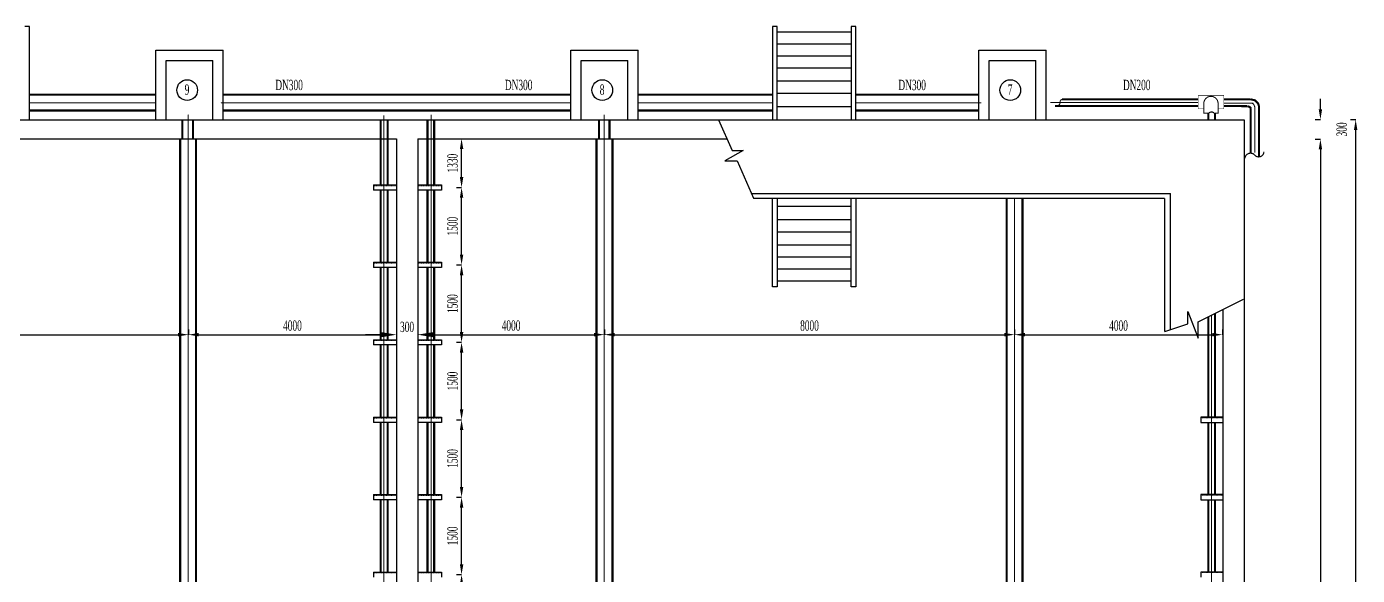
# Model space of a CAD drawing. Header units: millimetres. Extents: x -702765 to 835888, y -645289 to 262.
# Drawn here: x 552862 to 578626, y -372442 to -361810 of the extents above; entities that cross this region are included whole.
import ezdxf
from ezdxf.enums import TextEntityAlignment as Align

# ---------------------------------------------------------------- set-up
doc = ezdxf.new("R2010")
doc.units = ezdxf.units.MM
doc.header["$LTSCALE"] = 0.01
for name, pattern in [('CENTER', [2, 1.25, -0.25, 0.25, -0.25]), ('DASHED', [19.05, 12.7, -6.35]), ('HIDDEN', [9.525, 6.35, -3.175])]:
    doc.linetypes.add(name, pattern=pattern)
doc.layers.add('duong tam', color=6, linetype='CENTER', lineweight=9)
doc.layers.add('HACTH', color=9, linetype='Continuous')
doc.styles.add('TUYEN', font='vntimeh.shx', dxfattribs={"width": 0.6, "height": 200})
doc.dimstyles.new('D2', dxfattribs={"dimtxt": 200, "dimasz": 300, "dimexe": 0.18, "dimexo": 6.25, "dimgap": 50, "dimtad": 1, "dimdec": 0, "dimzin": 12, "dimdsep": 46, "dimtxsty": 'TUYEN', "dimcen": 0.09, "dimdle": 80, "dimclrd": 1, "dimclre": 1, "dimclrt": 2, "dimadec": 0, "dimazin": 0, "dimtfac": 0.000899191, "dimtdec": 0, "dimtofl": 0, "dimtmove": 2, "dimatfit": 3, "dimfxl": 0, "dimtolj": 1, "dimtzin": 12, "dimarcsym": 0})

# ---------------------------------------------------------------- blocks, each defined once
blk = doc.blocks.new('*D303')
at = {"layer": 'Defpoints', "color": 0, "linetype": 'Continuous'}
for p in [(548036, -367498), (555996, -367498), (555996, -367779)]:
    blk.add_point(p, dxfattribs=at)
at = {"layer": 'HACTH', "color": 1, "linetype": 'ByBlock', "lineweight": -2}
for p, q in [((548036, -367679), (548036, -367779)), ((548236, -367779), (555796, -367779)), ((555996, -367679), (555996, -367779))]:
    blk.add_line(p, q, dxfattribs=at)
at = {"layer": 'HACTH', "color": 1, "linetype": 'Continuous'}
for points in [[(548236, -367745), (548236, -367812), (548036, -367779)], [(555796, -367745), (555796, -367812), (555996, -367779)]]:
    blk.add_solid(points, dxfattribs=at)
at = {"layer": 'HACTH', "color": 2, "linetype": 'Continuous', "insert": (552016, -367604), "char_height": 200, "attachment_point": 5, "style": 'TUYEN'}
blk.add_mtext('\\A1;8000', dxfattribs=at)
blk = doc.blocks.new('*D304')
at = {"layer": 'Defpoints', "color": 0, "linetype": 'Continuous'}
for p in [(555996, -367535), (560022, -367535), (560022, -367779)]:
    blk.add_point(p, dxfattribs=at)
at = {"layer": 'HACTH', "color": 1, "linetype": 'ByBlock', "lineweight": -2}
for p, q in [((555996, -367679), (555996, -367779)), ((556196, -367779), (559822, -367779)), ((560022, -367679), (560022, -367779))]:
    blk.add_line(p, q, dxfattribs=at)
at = {"layer": 'HACTH', "color": 1, "linetype": 'Continuous'}
for points in [[(556196, -367745), (556196, -367812), (555996, -367779)], [(559822, -367745), (559822, -367812), (560022, -367779)]]:
    blk.add_solid(points, dxfattribs=at)
at = {"layer": 'HACTH', "color": 2, "linetype": 'Continuous', "insert": (558009, -367604), "char_height": 200, "attachment_point": 5, "style": 'TUYEN'}
blk.add_mtext('\\A1;4000 ', dxfattribs=at)
blk = doc.blocks.new('*D305')
at = {"color": 1, "lineweight": -2}
for p, q in [((560022, -367579), (560022, -367779)), ((560434, -367579), (560434, -367779)), ((559722, -367779), (559422, -367779)), ((560734, -367779), (561034, -367779))]:
    blk.add_line(p, q, dxfattribs=at)
at = {"color": 1}
for points in [[(559722, -367729), (559722, -367829), (560022, -367779)], [(560734, -367729), (560734, -367829), (560434, -367779)]]:
    blk.add_solid(points, dxfattribs=at)
at = {"layer": 'Defpoints', "color": 0}
for p in [(560022, -367573), (560434, -367573), (560434, -367779)]:
    blk.add_point(p, dxfattribs=at)
at = {"color": 2, "insert": (560228, -367629), "char_height": 200, "attachment_point": 5, "style": 'TUYEN'}
blk.add_mtext('\\A1;300', dxfattribs=at)
blk = doc.blocks.new('*D306')
at = {"layer": 'Defpoints', "color": 0, "linetype": 'Continuous'}
for p in [(560434, -367591), (564048, -367591), (564048, -367779)]:
    blk.add_point(p, dxfattribs=at)
at = {"layer": 'HACTH', "color": 1, "linetype": 'ByBlock', "lineweight": -2}
for p, q in [((560434, -367679), (560434, -367779)), ((560634, -367779), (563848, -367779)), ((564048, -367679), (564048, -367779))]:
    blk.add_line(p, q, dxfattribs=at)
at = {"layer": 'HACTH', "color": 1, "linetype": 'Continuous'}
for points in [[(560634, -367745), (560634, -367812), (560434, -367779)], [(563848, -367745), (563848, -367812), (564048, -367779)]]:
    blk.add_solid(points, dxfattribs=at)
at = {"layer": 'HACTH', "color": 2, "linetype": 'Continuous', "insert": (562241, -367604), "char_height": 200, "attachment_point": 5, "style": 'TUYEN'}
blk.add_mtext('\\A1;4000', dxfattribs=at)
blk = doc.blocks.new('*D307')
at = {"layer": 'Defpoints', "color": 0, "linetype": 'Continuous'}
for p in [(564048, -367479), (571989, -367479), (571989, -367779)]:
    blk.add_point(p, dxfattribs=at)
at = {"layer": 'HACTH', "color": 1, "linetype": 'ByBlock', "lineweight": -2}
for p, q in [((564048, -367679), (564048, -367779)), ((564248, -367779), (571789, -367779)), ((571989, -367679), (571989, -367779))]:
    blk.add_line(p, q, dxfattribs=at)
at = {"layer": 'HACTH', "color": 1, "linetype": 'Continuous'}
for points in [[(564248, -367745), (564248, -367812), (564048, -367779)], [(571789, -367745), (571789, -367812), (571989, -367779)]]:
    blk.add_solid(points, dxfattribs=at)
at = {"layer": 'HACTH', "color": 2, "linetype": 'Continuous', "insert": (568019, -367604), "char_height": 200, "attachment_point": 5, "style": 'TUYEN'}
blk.add_mtext('\\A1;8000', dxfattribs=at)
blk = doc.blocks.new('*D308')
at = {"layer": 'Defpoints', "color": 0, "linetype": 'Continuous'}
for p in [(571989, -367479), (576015, -367479), (576015, -367779)]:
    blk.add_point(p, dxfattribs=at)
at = {"layer": 'HACTH', "color": 1, "linetype": 'ByBlock', "lineweight": -2}
for p, q in [((571989, -367679), (571989, -367779)), ((572189, -367779), (575815, -367779)), ((576015, -367679), (576015, -367779))]:
    blk.add_line(p, q, dxfattribs=at)
at = {"layer": 'HACTH', "color": 1, "linetype": 'Continuous'}
for points in [[(572189, -367745), (572189, -367812), (571989, -367779)], [(575815, -367745), (575815, -367812), (576015, -367779)]]:
    blk.add_solid(points, dxfattribs=at)
at = {"layer": 'HACTH', "color": 2, "linetype": 'Continuous', "insert": (574002, -367604), "char_height": 200, "attachment_point": 5, "style": 'TUYEN'}
blk.add_mtext('\\A1;4000', dxfattribs=at)
blk = doc.blocks.new('*D316')
at = {"layer": 'Defpoints', "color": 0, "linetype": 'Continuous'}
for p in [(577430, -363613), (577450, -363991), (577910, -363991)]:
    blk.add_point(p, dxfattribs=at)
at = {"layer": 'HACTH', "color": 1, "linetype": 'ByBlock', "lineweight": -2}
for p, q in [((577910, -363413), (577910, -363213)), ((577810, -363613), (577910, -363613)), ((577810, -363991), (577910, -363991)), ((577910, -364191), (577910, -364391))]:
    blk.add_line(p, q, dxfattribs=at)
at = {"layer": 'HACTH', "color": 1, "linetype": 'Continuous'}
for points in [[(577877, -363413), (577943, -363413), (577910, -363613)], [(577877, -364191), (577943, -364191), (577910, -363991)]]:
    blk.add_solid(points, dxfattribs=at)
at = {"layer": 'HACTH', "color": 2, "linetype": 'Continuous', "insert": (578323, -363802), "char_height": 200, "attachment_point": 5, "rotation": 90, "style": 'TUYEN'}
blk.add_mtext('\\A1;300', dxfattribs=at)
blk = doc.blocks.new('*D317')
at = {"layer": 'Defpoints', "color": 0, "linetype": 'Continuous'}
for p in [(577450, -363991), (576924, -386120), (577910, -386120)]:
    blk.add_point(p, dxfattribs=at)
at = {"layer": 'HACTH', "color": 1, "linetype": 'ByBlock', "lineweight": -2}
for p, q in [((577810, -363991), (577910, -363991)), ((577910, -364191), (577910, -385920)), ((577810, -386120), (577910, -386120))]:
    blk.add_line(p, q, dxfattribs=at)
at = {"layer": 'HACTH', "color": 1, "linetype": 'Continuous'}
for points in [[(577877, -364191), (577943, -364191), (577910, -363991)], [(577877, -385920), (577943, -385920), (577910, -386120)]]:
    blk.add_solid(points, dxfattribs=at)
at = {"layer": 'HACTH', "color": 2, "linetype": 'Continuous', "insert": (577735, -375055), "char_height": 200, "attachment_point": 5, "rotation": 90, "style": 'TUYEN'}
blk.add_mtext('\\A1;24000', dxfattribs=at)
blk = doc.blocks.new('*D319')
at = {"layer": 'Defpoints', "color": 0, "linetype": 'Continuous'}
for p in [(577430, -363613), (577000, -386423), (578592, -386423)]:
    blk.add_point(p, dxfattribs=at)
at = {"layer": 'HACTH', "color": 1, "linetype": 'ByBlock', "lineweight": -2}
for p, q in [((578492, -363613), (578593, -363613)), ((578592, -363813), (578592, -386223)), ((578492, -386423), (578593, -386423))]:
    blk.add_line(p, q, dxfattribs=at)
at = {"layer": 'HACTH', "color": 1, "linetype": 'Continuous'}
for points in [[(578559, -363813), (578626, -363813), (578592, -363613)], [(578559, -386223), (578626, -386223), (578592, -386423)]]:
    blk.add_solid(points, dxfattribs=at)
at = {"layer": 'HACTH', "color": 2, "linetype": 'Continuous', "insert": (578417, -375018), "char_height": 200, "attachment_point": 5, "rotation": 90, "style": 'TUYEN'}
blk.add_mtext('\\A1;24600', dxfattribs=at)
blk = doc.blocks.new('*D330')
at = {"layer": 'Defpoints', "color": 0, "linetype": 'Continuous'}
for p in [(560896, -372427), (561283, -372427), (560896, -373927)]:
    blk.add_point(p, dxfattribs=at)
at = {"layer": 'HACTH', "color": 1, "linetype": 'ByBlock', "lineweight": -2}
for p, q in [((561183, -372427), (561283, -372427)), ((561283, -373727), (561283, -372627)), ((561183, -373927), (561283, -373927))]:
    blk.add_line(p, q, dxfattribs=at)
at = {"layer": 'HACTH', "color": 1, "linetype": 'Continuous'}
for points in [[(561250, -372627), (561317, -372627), (561283, -372427)], [(561250, -373727), (561317, -373727), (561283, -373927)]]:
    blk.add_solid(points, dxfattribs=at)
at = {"layer": 'HACTH', "color": 2, "linetype": 'Continuous', "insert": (561108, -373177), "char_height": 200, "attachment_point": 5, "rotation": 90, "style": 'TUYEN'}
blk.add_mtext('\\A1;1500', dxfattribs=at)
blk = doc.blocks.new('*D331')
at = {"layer": 'Defpoints', "color": 0, "linetype": 'Continuous'}
for p in [(560896, -370927), (561283, -370927), (560896, -372427)]:
    blk.add_point(p, dxfattribs=at)
at = {"layer": 'HACTH', "color": 1, "linetype": 'ByBlock', "lineweight": -2}
for p, q in [((561183, -370927), (561283, -370927)), ((561283, -372227), (561283, -371127)), ((561183, -372427), (561283, -372427))]:
    blk.add_line(p, q, dxfattribs=at)
at = {"layer": 'HACTH', "color": 1, "linetype": 'Continuous'}
for points in [[(561250, -371127), (561317, -371127), (561283, -370927)], [(561250, -372227), (561317, -372227), (561283, -372427)]]:
    blk.add_solid(points, dxfattribs=at)
at = {"layer": 'HACTH', "color": 2, "linetype": 'Continuous', "insert": (561108, -371677), "char_height": 200, "attachment_point": 5, "rotation": 90, "style": 'TUYEN'}
blk.add_mtext('\\A1;1500', dxfattribs=at)
blk = doc.blocks.new('*D332')
at = {"layer": 'Defpoints', "color": 0, "linetype": 'Continuous'}
for p in [(560896, -369427), (561283, -369427), (560896, -370927)]:
    blk.add_point(p, dxfattribs=at)
at = {"layer": 'HACTH', "color": 1, "linetype": 'ByBlock', "lineweight": -2}
for p, q in [((561183, -369427), (561283, -369427)), ((561283, -370727), (561283, -369627)), ((561183, -370927), (561283, -370927))]:
    blk.add_line(p, q, dxfattribs=at)
at = {"layer": 'HACTH', "color": 1, "linetype": 'Continuous'}
for points in [[(561250, -369627), (561317, -369627), (561283, -369427)], [(561250, -370727), (561317, -370727), (561283, -370927)]]:
    blk.add_solid(points, dxfattribs=at)
at = {"layer": 'HACTH', "color": 2, "linetype": 'Continuous', "insert": (561108, -370177), "char_height": 200, "attachment_point": 5, "rotation": 90, "style": 'TUYEN'}
blk.add_mtext('\\A1;1500', dxfattribs=at)
blk = doc.blocks.new('*D333')
at = {"layer": 'Defpoints', "color": 0, "linetype": 'Continuous'}
for p in [(560896, -367927), (561283, -367927), (560896, -369427)]:
    blk.add_point(p, dxfattribs=at)
at = {"layer": 'HACTH', "color": 1, "linetype": 'ByBlock', "lineweight": -2}
for p, q in [((561183, -367927), (561283, -367927)), ((561283, -369227), (561283, -368127)), ((561183, -369427), (561283, -369427))]:
    blk.add_line(p, q, dxfattribs=at)
at = {"layer": 'HACTH', "color": 1, "linetype": 'Continuous'}
for points in [[(561250, -368127), (561317, -368127), (561283, -367927)], [(561250, -369227), (561317, -369227), (561283, -369427)]]:
    blk.add_solid(points, dxfattribs=at)
at = {"layer": 'HACTH', "color": 2, "linetype": 'Continuous', "insert": (561108, -368677), "char_height": 200, "attachment_point": 5, "rotation": 90, "style": 'TUYEN'}
blk.add_mtext('\\A1;1500', dxfattribs=at)
blk = doc.blocks.new('*D334')
at = {"layer": 'Defpoints', "color": 0, "linetype": 'Continuous'}
for p in [(560896, -366427), (561283, -366427), (560896, -367927)]:
    blk.add_point(p, dxfattribs=at)
at = {"layer": 'HACTH', "color": 1, "linetype": 'ByBlock', "lineweight": -2}
for p, q in [((561183, -366427), (561283, -366427)), ((561283, -367727), (561283, -366627)), ((561183, -367927), (561283, -367927))]:
    blk.add_line(p, q, dxfattribs=at)
at = {"layer": 'HACTH', "color": 1, "linetype": 'Continuous'}
for points in [[(561250, -366627), (561317, -366627), (561283, -366427)], [(561250, -367727), (561317, -367727), (561283, -367927)]]:
    blk.add_solid(points, dxfattribs=at)
at = {"layer": 'HACTH', "color": 2, "linetype": 'Continuous', "insert": (561108, -367177), "char_height": 200, "attachment_point": 5, "rotation": 90, "style": 'TUYEN'}
blk.add_mtext('\\A1;1500', dxfattribs=at)
blk = doc.blocks.new('*D335')
at = {"layer": 'Defpoints', "color": 0, "linetype": 'Continuous'}
for p in [(560896, -364927), (561283, -364927), (560896, -366427)]:
    blk.add_point(p, dxfattribs=at)
at = {"layer": 'HACTH', "color": 1, "linetype": 'ByBlock', "lineweight": -2}
for p, q in [((561183, -364927), (561283, -364927)), ((561283, -366227), (561283, -365127)), ((561183, -366427), (561283, -366427))]:
    blk.add_line(p, q, dxfattribs=at)
at = {"layer": 'HACTH', "color": 1, "linetype": 'Continuous'}
for points in [[(561250, -365127), (561317, -365127), (561283, -364927)], [(561250, -366227), (561317, -366227), (561283, -366427)]]:
    blk.add_solid(points, dxfattribs=at)
at = {"layer": 'HACTH', "color": 2, "linetype": 'Continuous', "insert": (561108, -365677), "char_height": 200, "attachment_point": 5, "rotation": 90, "style": 'TUYEN'}
blk.add_mtext('\\A1;1500', dxfattribs=at)
blk = doc.blocks.new('*D336')
at = {"layer": 'Defpoints', "color": 0, "linetype": 'Continuous'}
for p in [(560896, -363983), (561283, -363983), (560896, -364927)]:
    blk.add_point(p, dxfattribs=at)
at = {"layer": 'HACTH', "color": 1, "linetype": 'ByBlock', "lineweight": -2}
for p, q in [((561183, -363983), (561283, -363983)), ((561283, -364727), (561283, -364183)), ((561183, -364927), (561283, -364927))]:
    blk.add_line(p, q, dxfattribs=at)
at = {"layer": 'HACTH', "color": 1, "linetype": 'Continuous'}
for points in [[(561250, -364183), (561317, -364183), (561283, -363983)], [(561250, -364727), (561317, -364727), (561283, -364927)]]:
    blk.add_solid(points, dxfattribs=at)
at = {"layer": 'HACTH', "color": 2, "linetype": 'Continuous', "insert": (561108, -364455), "char_height": 200, "attachment_point": 5, "rotation": 90, "style": 'TUYEN'}
blk.add_mtext('\\A1;1330', dxfattribs=at)

msp = doc.modelspace()

# ---------------------------------------------------------------- linework, layer by layer
for p, q in [((552918.2, -361810.5), (552826.7, -361810.5)), ((552918.2, -363614.1), (552918.2, -361810.5)), ((567302, -361810.5), (567302, -363614.1)), ((567393.4, -361810.5), (567302, -361810.5)), ((567393.4, -363609.4), (567393.4, -361810.5)), ((568826.7, -361920.1), (567393.4, -361920.1)), ((568826.7, -361810.5), (568826.7, -363609.4)), ((568918.2, -361810.5), (568826.7, -361810.5)), ((568918.2, -363614.1), (568918.2, -361810.5)), ((568826.7, -362152.8), (567393.4, -362152.8)), ((555364.6, -363614.1), (555364.6, -362270.3)), ((555364.6, -362270.3), (556664.6, -362270.3)), ((555564.6, -363614.1), (555564.6, -362470.3)), ((555564.6, -362470.3), (556464.6, -362470.3)), ((556464.6, -363614.1), (556464.6, -362470.3)), ((556664.6, -363614.1), (556664.6, -362270.3)), ((563400.4, -363614.1), (563400.4, -362270.3)), ((563400.4, -362270.3), (564700.4, -362270.3)), ((563600.4, -363614.1), (563600.4, -362470.3)), ((563600.4, -362470.3), (564500.4, -362470.3)), ((564500.4, -363614.1), (564500.4, -362470.3)), ((564700.4, -363614.1), (564700.4, -362270.3)), ((568826.7, -362384.9), (567393.4, -362384.9)), ((571299.8, -363614.1), (571299.8, -362270.3)), ((571299.8, -362270.3), (572599.8, -362270.3)), ((571499.8, -363614.1), (571499.8, -362470.3)), ((571499.8, -362470.3), (572399.8, -362470.3)), ((572399.8, -363614.1), (572399.8, -362470.3)), ((572599.8, -363614.1), (572599.8, -362270.3)), ((568826.7, -362617.6), (567393.4, -362617.6)), ((568826.7, -362866.2), (567393.4, -362866.2)), ((568823.8, -363105.1), (567393.4, -363105.1)), ((568826.7, -363362.7), (567393.6, -363362.7)), ((549444.4, -363614.1), (560979.9, -363614.1)), ((560303.3, -363614.1), (576433.8, -363614.1)), ((566258.8, -363615.8), (566520.7, -364213.9)), ((576433.8, -363614.1), (576433.8, -386445.5)), ((549444.4, -363983.3), (560022.9, -363983.3)), ((560024.9, -363983.3), (560024.9, -386097.3)), ((560433.8, -363983.3), (566419.7, -363983.3)), ((560433.8, -363983.3), (560433.8, -386097.3)), ((566737.7, -364213.9), (566378.5, -364413.3)), ((566520.7, -364213.9), (566737.7, -364213.9)), ((566378.5, -364413.3), (566618, -364413.3)), ((566618, -364413.3), (566937.8, -365132.5)), ((559579.5, -364877.3), (560024.9, -364877.3)), ((559579.5, -364877.3), (559579.5, -364977.3)), ((560024.9, -364977.3), (559579.5, -364977.3)), ((560433.8, -364877.3), (560896.1, -364877.3)), ((560896.1, -364977.3), (560433.8, -364977.3)), ((560896.1, -364877.3), (560896.1, -364977.3)), ((566899.1, -365045.4), (575006.2, -365045.4)), ((567302, -365045.4), (568918.2, -365045.4)), ((575006.2, -367681.8), (575006.2, -365045.4)), ((566937.8, -365132.5), (574894, -365132.5)), ((567302, -366849), (567302, -365132.5)), ((567393.4, -365132.5), (567393.4, -366849)), ((568826.7, -365296.8), (567393.6, -365296.8)), ((568826.7, -366849), (568826.7, -365132.5)), ((568918.2, -365132.5), (568918.2, -366849)), ((574896.8, -367718.3), (574900.9, -365137.7)), ((568823.8, -365554.4), (567393.4, -365554.4)), ((568826.7, -365793.3), (567393.4, -365793.3)), ((568826.7, -366041.8), (567393.4, -366041.8)), ((568826.7, -366274.5), (567393.4, -366274.5)), ((559579.5, -366377.3), (560024.9, -366377.3)), ((559579.5, -366377.3), (559579.5, -366477.3)), ((560024.9, -366477.3), (559579.5, -366477.3)), ((560433.8, -366377.3), (560896.1, -366377.3)), ((560896.1, -366477.3), (560433.8, -366477.3)), ((560896.1, -366377.3), (560896.1, -366477.3)), ((568826.7, -366506.7), (567393.4, -366506.7)), ((567393.4, -366849), (567302, -366849)), ((568826.7, -366739.4), (567393.4, -366739.4)), ((568918.2, -366849), (568826.7, -366849)), ((575543.5, -367529.4), (576421.4, -367090.8)), ((575344, -367330), (575543.5, -367848.4)), ((575344, -367569.3), (575344, -367330)), ((576022.9, -367310.1), (576022.9, -382999.1)), ((574896.8, -367718.3), (575344, -367569.3)), ((575543.5, -367848.4), (575543.5, -367529.4)), ((559579.5, -367877.3), (560024.9, -367877.3)), ((559579.5, -367877.3), (559579.5, -367977.3)), ((560433.8, -367877.3), (560896.1, -367877.3)), ((560896.1, -367877.3), (560896.1, -367977.3)), ((560024.9, -367977.3), (559579.5, -367977.3)), ((560896.1, -367977.3), (560433.8, -367977.3)), ((559579.5, -369377.3), (560024.9, -369377.3)), ((559579.5, -369377.3), (559579.5, -369477.3)), ((560433.8, -369377.3), (560896.1, -369377.3)), ((560896.1, -369377.3), (560896.1, -369477.3)), ((576022.9, -369377.3), (575596.1, -369377.3)), ((575596.1, -369377.3), (575596.1, -369477.3)), ((560024.9, -369477.3), (559579.5, -369477.3)), ((560896.1, -369477.3), (560433.8, -369477.3)), ((575596.1, -369477.3), (576022.9, -369477.3)), ((559579.5, -370877.3), (560024.9, -370877.3)), ((559579.5, -370877.3), (559579.5, -370977.3)), ((560024.9, -370977.3), (559579.5, -370977.3)), ((560433.8, -370877.3), (560896.1, -370877.3)), ((560896.1, -370977.3), (560433.8, -370977.3)), ((560896.1, -370877.3), (560896.1, -370977.3)), ((576022.9, -370877.3), (575596.1, -370877.3)), ((575596.1, -370877.3), (575596.1, -370977.3)), ((575596.1, -370977.3), (576022.9, -370977.3)), ((559579.5, -372377.3), (560024.9, -372377.3)), ((559579.5, -372377.3), (559579.5, -372477.3)), ((560433.8, -372377.3), (560896.1, -372377.3)), ((560896.1, -372377.3), (560896.1, -372477.3)), ((576022.9, -372377.3), (575596.1, -372377.3)), ((575596.1, -372377.3), (575596.1, -372477.3))]:
    msp.add_line(p, q)
at = {"linetype": 'HIDDEN', "ltscale": 0.2}
for p, q in [((559579.5, -364887.3), (560024.9, -364887.3)), ((560433.8, -364887.3), (560896.1, -364887.3)), ((559579.5, -366387.3), (560024.9, -366387.3)), ((560433.8, -366387.3), (560896.1, -366387.3)), ((559579.5, -367887.3), (560024.9, -367887.3)), ((560433.8, -367887.3), (560896.1, -367887.3)), ((559579.5, -369387.3), (560024.9, -369387.3)), ((560433.8, -369387.3), (560896.1, -369387.3)), ((576022.9, -369387.3), (575596.1, -369387.3)), ((559579.5, -370887.3), (560024.9, -370887.3)), ((560433.8, -370887.3), (560896.1, -370887.3)), ((576022.9, -370887.3), (575596.1, -370887.3)), ((559579.5, -372387.3), (560024.9, -372387.3)), ((560433.8, -372387.3), (560896.1, -372387.3)), ((576022.9, -372387.3), (575596.1, -372387.3))]:
    msp.add_line(p, q, dxfattribs=at)
at = {"linetype": 'DASHED'}
msp.add_line((576022.9, -367289.9), (576022.9, -369073.1), dxfattribs=at)
at = {"linetype": 'DASHED', "const_width": 40}
for points in [[(552918.2, -363129.1), (555360.7, -363129.1)], [(556664.6, -363129.1), (563400.4, -363129.1)], [(564694.8, -363129.1), (567302, -363129.1)], [(568918.2, -363129.1), (571299.8, -363129.1)], [(552918.2, -363436.1), (555360.7, -363436.1)], [(556664.6, -363436.1), (563400.4, -363436.1)], [(564694.8, -363436.1), (567302, -363436.1)], [(568918.2, -363436.1), (571299.8, -363436.1)]]:
    msp.add_lwpolyline(points, dxfattribs=at)
at = {"color": 4, "const_width": 20}
for points in [[(572774.3, -363350.2, 0.472397), (572869.3, -363286.7, -0.4376877), (572927.2, -363215.9)], [(575928.8, -363297.9, 0.9890242), (575652.9, -363297.9, 0.9890242)]]:
    msp.add_lwpolyline(points, format="xyb", dxfattribs=at)
at = {"const_width": 40}
for points in [[(572904.7, -363219.4), (575543.5, -363219.4)], [(576040, -363219.4), (576562.1, -363219.4)], [(576562.1, -363219.4), (576640.8, -363238.5), (576703.7, -363299.9), (576720.7, -363350.2)], [(572774.3, -363350.2), (575543.5, -363350.2)], [(576040, -363350.2), (576489.4, -363351.7)], [(576566.3, -363396.3), (576541.8, -363366.6), (576493.1, -363352.7)], [(576562.1, -363391.2), (576562.1, -364262.7)], [(576720.7, -363350.2), (576720.7, -364334.7)], [(563944.6, -363985.7), (563944.6, -363616.2)], [(564146.7, -363985.7), (564146.7, -363616.2)], [(559715.1, -363983.3), (559715.1, -364877.3)], [(559850.9, -363983.3), (559850.9, -364877.3)], [(560624.1, -363985.6), (560624.1, -364877.3)], [(560752.3, -363983.3), (560752.3, -364877.3)], [(559715.1, -364977.3), (559715.1, -366377.3)], [(559850.9, -364977.3), (559850.9, -366377.3)], [(560624.1, -364977.3), (560624.1, -366377.3)], [(560752.3, -364977.3), (560752.3, -366377.3)], [(559715.1, -366477.3), (559715.1, -367877.3)], [(559850.9, -366477.3), (559850.9, -367877.3)], [(560624.1, -366477.3), (560624.1, -367877.3)], [(560752.3, -366477.3), (560752.3, -367877.3)], [(575868.1, -367367.3), (575868.1, -369377.3)], [(575739.9, -367431.3), (575739.9, -369377.3)], [(559715.1, -367977.3), (559715.1, -369377.3)], [(559850.9, -367977.3), (559850.9, -369377.3)], [(560624.1, -367977.3), (560624.1, -369377.3)], [(560752.3, -367977.3), (560752.3, -369377.3)], [(559715.1, -369477.3), (559715.1, -370877.3)], [(559850.9, -369477.3), (559850.9, -370877.3)], [(560624.1, -369477.3), (560624.1, -370877.3)], [(560752.3, -369477.3), (560752.3, -370877.3)], [(575739.9, -369477.3), (575739.9, -370877.3)], [(575868.1, -369477.3), (575868.1, -370877.3)], [(559715.1, -370977.3), (559715.1, -372377.3)], [(559850.9, -370977.3), (559850.9, -372377.3)], [(560624.1, -370977.3), (560624.1, -372377.3)], [(560752.3, -370977.3), (560752.3, -372377.3)], [(575739.9, -370977.3), (575739.9, -372377.3)], [(575868.1, -370977.3), (575868.1, -372377.3)]]:
    msp.add_lwpolyline(points, dxfattribs=at)
at = {"color": 4}
for points, const_width in [([(575543.5, -363143.7), (576040, -363143.7), (576040, -363404.1), (575936.2, -363404.1)], 10), ([(575649.1, -363404.1), (575543.5, -363404.1), (575543.5, -363143.7)], 10), ([(575651.9, -363291.6), (575651.9, -363490), (575739.9, -363490)], 20), ([(575868.1, -363490), (575931.8, -363490), (575932.3, -363296.2)], 20)]:
    msp.add_lwpolyline(points, dxfattribs=dict(at, const_width=const_width))
at = {"linetype": 'HIDDEN', "const_width": 40}
for points in [[(575739.9, -363483), (575739.9, -363614.1)], [(575868.1, -363485.4), (575868.1, -363614.1)], [(555877.5, -363985.7), (555877.5, -363616.2)], [(556086, -363985.7), (556086, -363616.2)], [(559715.1, -363614.1), (559715.1, -363983.3)], [(559850.9, -363614.1), (559850.9, -363983.3)], [(560624.1, -363614.1), (560624.1, -363983.3)], [(560752.3, -363614.1), (560752.3, -363983.3)]]:
    msp.add_lwpolyline(points, dxfattribs=at)
at = {"linetype": 'HIDDEN', "ltscale": 300, "const_width": 40}
for points in [[(555835.8, -363983.3), (555835.8, -386097.3)], [(556142.4, -363983.3), (556142.4, -386097.3)], [(563895.2, -363983.3), (563895.2, -386097.3)], [(564205.1, -363983.3), (564205.1, -386097.3)], [(571835.8, -365132.5), (571835.8, -384926.3)], [(572142.4, -365132.5), (572142.4, -384926.3)]]:
    msp.add_lwpolyline(points, dxfattribs=at)
at = {"const_width": 24}
for points in [[(576447.4, -364362.6, -0.6310483), (576634.1, -364294, 1)], [(576634.1, -364294, 0.7400327), (576815.2, -364230.5, 1)]]:
    msp.add_lwpolyline(points, format="xyb", dxfattribs=at)
for centre in [(555971.4, -363040.8), (564007.1, -363040.8), (571906.5, -363040.8)]:
    msp.add_circle(centre, 200.1)
at = {"color": 4}
msp.add_arc((575802, -363547.4), 78.6, 43.22108, 136.77892, dxfattribs=at)
at = {"layer": 'duong tam', "ltscale": 200}
for p, q in [((552918.2, -363289.7), (555360.7, -363289.7)), ((555990.3, -363514.1), (555990.3, -386097.3)), ((556622.8, -363289.7), (563400.4, -363289.7)), ((564043.7, -363518.6), (564043.7, -386097.3)), ((564694.8, -363289.7), (567302, -363289.7)), ((568918.2, -363289.7), (571341.1, -363289.7)), ((572682.7, -363283.4), (575543.5, -363283.4)), ((576044, -363291.5), (576610.3, -363291.5)), ((576580, -363291.5), (576619.5, -363314.9)), ((576619.5, -363314.9), (576640.7, -363369.5)), ((576640.7, -363369.5), (576638.4, -364252.1)), ((559778.9, -363535.5), (559778.9, -386216.3)), ((560692.4, -363519.7), (560692.4, -386226.2)), ((571990.3, -365132.5), (571990.3, -384926.3)), ((575799.8, -367401.4), (575799.8, -383109))]:
    msp.add_line(p, q, dxfattribs=at)
at = {"layer": 'HACTH', "ltscale": 1000}
msp.add_line((567302, -363614.1), (568918.2, -363614.1), dxfattribs=at)

# ---------------------------------------------------------------- texts
at = {"layer": 'HACTH', "color": 4, "style": 'TUYEN', "width": 0.6}
for s, p in [('9', (555967.7, -363131)), ('8', (564003.4, -363131)), ('7', (571902.8, -363131))]:
    msp.add_text(s, height=200, dxfattribs=at).set_placement(p, align=Align.CENTER)
at = {"layer": 'HACTH', "color": 2, "style": 'TUYEN', "width": 0.6}
for s, p in [('DN300', (557943.7, -363041.4)), ('DN300', (562388, -363041.4)), ('DN300', (570006.6, -363041.4)), ('DN200', (574353.5, -363041.4))]:
    msp.add_text(s, height=200, dxfattribs=at).set_placement(p, align=Align.CENTER)

# ---------------------------------------------------------------- dimensions: what is measured, and where the dimension line sits
dim = msp.add_linear_dim(base=(560434.1, -367778.6), p1=(560022.1, -367572.7), p2=(560434.1, -367572.7), text='300', dimstyle='D2')
dim.commit()
dim.dimension.update_dxf_attribs({"geometry": '*D305', "text_midpoint": (560228.1, -367628.6)})
at = {"layer": 'HACTH', "linetype": 'Continuous'}
for base, p1, p2, text, picture, middle in [((577909.9, -363991.5), (577430.5, -363612.6), (577449.8, -363991.5), '300', '*D316', (578322.6, -363802)), ((578592.4, -386422.6), (577430.5, -363612.6), (576999.9, -386422.6), '24600', '*D319', (578417.4, -375017.6)), ((561283.3, -363983.3), (560896.1, -364927.3), (560896.1, -363983.3), '1330', '*D336', (561108.3, -364455.3)), ((577909.9, -386119.5), (577449.8, -363991.5), (576924.1, -386119.5), '24000', '*D317', (577734.9, -375055.5))]:
    dim = msp.add_linear_dim(base=base, p1=p1, p2=p2, angle=90, text=text, dimstyle='D2', override={"dimasz": 200, "dimgap": 75, "dimcen": 40, "dimfxl": 100, "dimfxlon": 1, "dimarcsym": 1}, dxfattribs=at)
    dim.commit()
    dim.dimension.update_dxf_attribs({"geometry": picture, "text_midpoint": middle})
for base, p1, p2, picture, middle in [((561283.3, -364927.3), (560896.1, -366427.3), (560896.1, -364927.3), '*D335', (561108.3, -365677.3)), ((561283.3, -366427.3), (560896.1, -367927.3), (560896.1, -366427.3), '*D334', (561108.3, -367177.3)), ((561283.3, -367927.3), (560896.1, -369427.3), (560896.1, -367927.3), '*D333', (561108.3, -368677.3)), ((561283.3, -369427.3), (560896.1, -370927.3), (560896.1, -369427.3), '*D332', (561108.3, -370177.3)), ((561283.3, -370927.3), (560896.1, -372427.3), (560896.1, -370927.3), '*D331', (561108.3, -371677.3)), ((561283.3, -372427.3), (560896.1, -373927.3), (560896.1, -372427.3), '*D330', (561108.3, -373177.3))]:
    dim = msp.add_linear_dim(base=base, p1=p1, p2=p2, angle=90, dimstyle='D2', override={"dimasz": 200, "dimgap": 75, "dimcen": 40, "dimfxl": 100, "dimfxlon": 1, "dimarcsym": 1}, dxfattribs=at)
    dim.commit()
    dim.dimension.update_dxf_attribs({"geometry": picture, "text_midpoint": middle})
for base, p1, p2, text, picture, middle in [((555995.7, -367778.6), (548036.5, -367497.8), (555995.7, -367497.8), '8000', '*D303', (552016.1, -367603.6)), ((560022.1, -367778.6), (555995.7, -367535.3), (560022.1, -367535.3), '4000 ', '*D304', (558008.9, -367603.6)), ((564048.5, -367778.6), (560434.1, -367591.4), (564048.5, -367591.4), '4000', '*D306', (562241.3, -367603.6)), ((571989, -367778.6), (564048.5, -367479.1), (571989, -367479.1), '8000', '*D307', (568018.7, -367603.6)), ((576015.4, -367778.6), (571989, -367479.1), (576015.4, -367479.1), '4000', '*D308', (574002.2, -367603.6))]:
    dim = msp.add_linear_dim(base=base, p1=p1, p2=p2, text=text, dimstyle='D2', override={"dimasz": 200, "dimgap": 75, "dimcen": 40, "dimfxl": 100, "dimfxlon": 1, "dimarcsym": 1}, dxfattribs=at)
    dim.commit()
    dim.dimension.update_dxf_attribs({"geometry": picture, "text_midpoint": middle})

doc.saveas('drawing.dxf')
